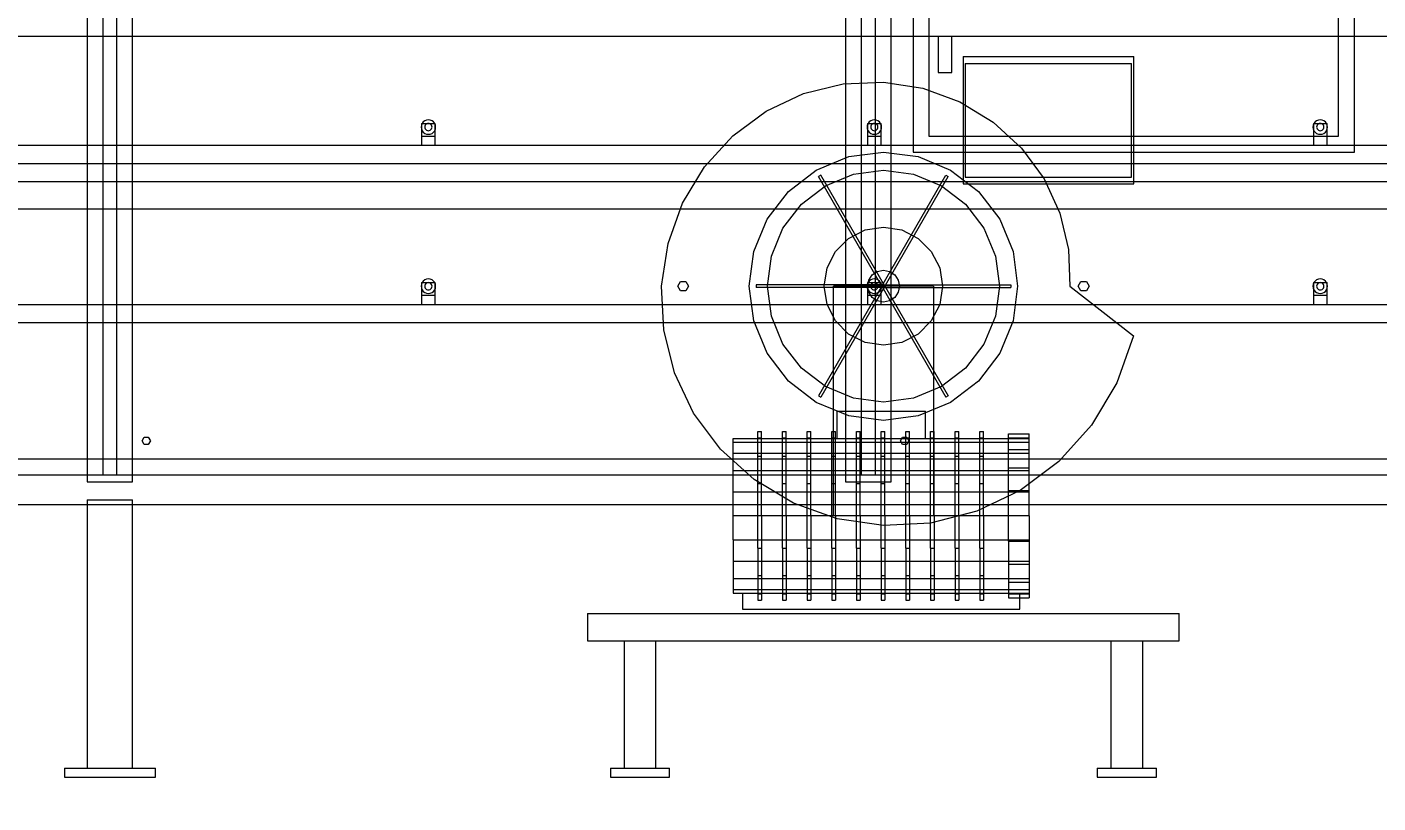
# Model space of a CAD drawing. Header units: millimetres. Extents: x -2500 to 58855, y -53268 to 6837.
# Drawn here: x 47535 to 50504, y -56 to 1650 of the extents above; entities that cross this region are included whole.
import ezdxf

# ---------------------------------------------------------------- set-up
doc = ezdxf.new("R2010")
doc.units = ezdxf.units.MM
doc.layers.add('COTAS_P', color=1, linetype='Continuous', lineweight=0)
doc.layers.add('lateral_secador', color=7, linetype='Continuous', lineweight=0)
doc.dimstyles.new('R19_100', dxfattribs={"dimtxt": 250, "dimasz": 150, "dimexe": 150, "dimexo": 80, "dimgap": 100, "dimtad": 1, "dimtih": 1, "dimtoh": 1, "dimdsep": 46, "dimcen": 0.09, "dimadec": 0, "dimazin": 0, "dimtfac": 1, "dimtdec": 4, "dimtofl": 0, "dimtmove": 0, "dimatfit": 3, "dimfxl": 1, "dimtolj": 1, "dimtzin": 0, "dimarcsym": 0})

# ---------------------------------------------------------------- blocks, each defined once
blk = doc.blocks.new('*D22')
at = {"layer": 'COTAS_P', "color": 0, "lineweight": -2, "transparency": 16777216}
for p, q in [((37717.1, -80), (37717.1, -1050)), ((57717.1, -80), (57717.1, -1050)), ((37867.1, -900), (57567.1, -900))]:
    blk.add_line(p, q, dxfattribs=at)
at = {"layer": 'COTAS_P', "color": 0, "transparency": 16777216}
for points in [[(37867.1, -875), (37867.1, -925), (37717.1, -900)], [(57567.1, -875), (57567.1, -925), (57717.1, -900)]]:
    blk.add_solid(points, dxfattribs=at)
at = {"layer": 'Defpoints', "color": 0, "transparency": 16777216}
for p in [(37717.1, 0), (57717.1, 0), (57717.1, -900)]:
    blk.add_point(p, dxfattribs=at)
blk = doc.blocks.new('*D24')
at = {"layer": 'COTAS_P', "color": 0, "lineweight": -2, "transparency": 16777216}
for p, q in [((112.7, -80), (112.7, -2650)), ((58855.1, -80), (58855.1, -2650)), ((262.7, -2500), (58705.1, -2500))]:
    blk.add_line(p, q, dxfattribs=at)
at = {"layer": 'COTAS_P', "color": 0, "transparency": 16777216}
for points in [[(262.7, -2475), (262.7, -2525), (112.7, -2500)], [(58705.1, -2475), (58705.1, -2525), (58855.1, -2500)]]:
    blk.add_solid(points, dxfattribs=at)
at = {"layer": 'Defpoints', "color": 0, "transparency": 16777216}
for p in [(112.7, 0), (58855.1, 0), (58855.1, -2500)]:
    blk.add_point(p, dxfattribs=at)

msp = doc.modelspace()

# ---------------------------------------------------------------- linework, layer by layer
at = {"layer": 'lateral_secador'}
for p, q in [((47702.116, 665), (47702.116, 2935)), ((47732.116, 2935), (47732.116, 665)), ((49368.783, 665), (49368.783, 2935)), ((49398.783, 2935), (49398.783, 665)), ((47667.116, 2900), (47667.116, 650)), ((47767.116, 650), (47767.116, 2900)), ((49333.783, 2900), (49333.783, 650)), ((49433.783, 650), (49433.783, 2900)), ((49482.116, 2395), (49482.116, 1375)), ((50452.116, 1375), (50452.116, 2395)), ((49517.116, 2360), (49517.116, 1410)), ((50417.116, 1410), (50417.116, 2360)), ((38067.116, 1630), (57367.116, 1630)), ((49537.116, 1630), (49567.116, 1630)), ((49537.116, 1630), (49537.116, 1550)), ((49567.116, 1550), (49567.116, 1630)), ((49592.116, 1585), (49967.116, 1585)), ((49592.116, 1585), (49592.116, 1305)), ((49967.116, 1305), (49967.116, 1585)), ((49537.116, 1550), (49567.116, 1550)), ((49597.116, 1570), (49962.116, 1570)), ((49597.116, 1570), (49597.116, 1320)), ((49962.116, 1320), (49962.116, 1570)), ((49241.699, 1503.494), (49328.633, 1524.834)), ((49328.633, 1524.834), (49417.116, 1528.71)), ((49417.116, 1528.71), (49503.711, 1515.342)), ((49503.711, 1515.342), (49585.126, 1485.613)), ((49159.761, 1465.158), (49241.699, 1503.494)), ((49585.126, 1485.613), (49658.341, 1441.019)), ((49086.144, 1410.972), (49159.761, 1465.158)), ((48401.661, 1434.141), (48401.116, 1430)), ((48401.116, 1430), (48401.661, 1425.859)), ((48403.259, 1438), (48401.661, 1434.141)), ((48401.661, 1425.859), (48403.259, 1422)), ((48402.116, 1438), (48432.116, 1438)), ((48402.116, 1438), (48402.116, 1410)), ((48405.802, 1441.314), (48403.259, 1438)), ((48409.116, 1443.856), (48405.802, 1441.314)), ((48412.975, 1445.455), (48409.116, 1443.856)), ((48409.388, 1432.071), (48409.116, 1430)), ((48409.116, 1430), (48409.388, 1427.929)), ((48410.188, 1434), (48409.388, 1432.071)), ((48409.388, 1427.929), (48410.188, 1426)), ((48411.459, 1435.657), (48410.188, 1434)), ((48410.188, 1426), (48411.459, 1424.343)), ((48413.116, 1436.928), (48411.459, 1435.657)), ((48417.116, 1446), (48412.975, 1445.455)), ((48415.045, 1437.727), (48413.116, 1436.928)), ((48417.116, 1438), (48415.045, 1437.727)), ((48421.257, 1445.455), (48417.116, 1446)), ((48419.186, 1437.727), (48417.116, 1438)), ((48421.116, 1436.928), (48419.186, 1437.727)), ((48422.773, 1435.657), (48421.116, 1436.928)), ((48425.116, 1443.856), (48421.257, 1445.455)), ((48424.044, 1434), (48422.773, 1435.657)), ((48422.773, 1424.343), (48424.044, 1426)), ((48424.843, 1432.071), (48424.044, 1434)), ((48424.044, 1426), (48424.843, 1427.929)), ((48425.116, 1430), (48424.843, 1432.071)), ((48424.843, 1427.929), (48425.116, 1430)), ((48428.43, 1441.314), (48425.116, 1443.856)), ((48430.972, 1438), (48428.43, 1441.314)), ((48432.571, 1434.141), (48430.972, 1438)), ((48430.972, 1422), (48432.571, 1425.859)), ((48432.116, 1410), (48432.116, 1438)), ((48433.116, 1430), (48432.571, 1434.141)), ((48432.571, 1425.859), (48433.116, 1430)), ((49381.661, 1434.141), (49381.116, 1430)), ((49381.116, 1430), (49381.661, 1425.859)), ((49383.259, 1438), (49381.661, 1434.141)), ((49381.661, 1425.859), (49383.259, 1422)), ((49382.116, 1438), (49412.116, 1438)), ((49382.116, 1438), (49382.116, 1410)), ((49385.802, 1441.314), (49383.259, 1438)), ((49389.116, 1443.856), (49385.802, 1441.314)), ((49392.975, 1445.455), (49389.116, 1443.856)), ((49389.388, 1432.071), (49389.116, 1430)), ((49389.116, 1430), (49389.388, 1427.929)), ((49390.188, 1434), (49389.388, 1432.071)), ((49389.388, 1427.929), (49390.188, 1426)), ((49391.459, 1435.657), (49390.188, 1434)), ((49390.188, 1426), (49391.459, 1424.343)), ((49393.116, 1436.928), (49391.459, 1435.657)), ((49397.116, 1446), (49392.975, 1445.455)), ((49395.045, 1437.727), (49393.116, 1436.928)), ((49397.116, 1438), (49395.045, 1437.727)), ((49401.257, 1445.455), (49397.116, 1446)), ((49399.186, 1437.727), (49397.116, 1438)), ((49401.116, 1436.928), (49399.186, 1437.727)), ((49402.773, 1435.657), (49401.116, 1436.928)), ((49405.116, 1443.856), (49401.257, 1445.455)), ((49404.044, 1434), (49402.773, 1435.657)), ((49402.773, 1424.343), (49404.044, 1426)), ((49404.843, 1432.071), (49404.044, 1434)), ((49404.044, 1426), (49404.843, 1427.929)), ((49405.116, 1430), (49404.843, 1432.071)), ((49404.843, 1427.929), (49405.116, 1430)), ((49408.43, 1441.314), (49405.116, 1443.856)), ((49410.972, 1438), (49408.43, 1441.314)), ((49412.571, 1434.141), (49410.972, 1438)), ((49410.972, 1422), (49412.571, 1425.859)), ((49412.116, 1410), (49412.116, 1438)), ((49413.116, 1430), (49412.571, 1434.141)), ((49412.571, 1425.859), (49413.116, 1430)), ((49658.341, 1441.019), (49720.716, 1383.6)), ((50361.661, 1434.141), (50361.116, 1430)), ((50361.116, 1430), (50361.661, 1425.859)), ((50363.259, 1438), (50361.661, 1434.141)), ((50361.661, 1425.859), (50363.259, 1422)), ((50362.116, 1438), (50392.116, 1438)), ((50362.116, 1438), (50362.116, 1410)), ((50365.802, 1441.314), (50363.259, 1438)), ((50369.116, 1443.856), (50365.802, 1441.314)), ((50372.975, 1445.455), (50369.116, 1443.856)), ((50369.388, 1432.071), (50369.116, 1430)), ((50369.116, 1430), (50369.388, 1427.929)), ((50370.188, 1434), (50369.388, 1432.071)), ((50369.388, 1427.929), (50370.188, 1426)), ((50371.459, 1435.657), (50370.188, 1434)), ((50370.188, 1426), (50371.459, 1424.343)), ((50373.116, 1436.928), (50371.459, 1435.657)), ((50377.116, 1446), (50372.975, 1445.455)), ((50375.045, 1437.727), (50373.116, 1436.928)), ((50377.116, 1438), (50375.045, 1437.727)), ((50381.257, 1445.455), (50377.116, 1446)), ((50379.186, 1437.727), (50377.116, 1438)), ((50381.116, 1436.928), (50379.186, 1437.727)), ((50382.773, 1435.657), (50381.116, 1436.928)), ((50385.116, 1443.856), (50381.257, 1445.455)), ((50384.044, 1434), (50382.773, 1435.657)), ((50382.773, 1424.343), (50384.044, 1426)), ((50384.843, 1432.071), (50384.044, 1434)), ((50384.044, 1426), (50384.843, 1427.929)), ((50385.116, 1430), (50384.843, 1432.071)), ((50384.843, 1427.929), (50385.116, 1430)), ((50388.43, 1441.314), (50385.116, 1443.856)), ((50390.972, 1438), (50388.43, 1441.314)), ((50392.571, 1434.141), (50390.972, 1438)), ((50390.972, 1422), (50392.571, 1425.859)), ((50392.116, 1410), (50392.116, 1438)), ((50393.116, 1430), (50392.571, 1434.141)), ((50392.571, 1425.859), (50393.116, 1430)), ((48402.116, 1410), (48432.116, 1410)), ((48402.116, 1410), (48402.116, 1390)), ((48403.259, 1422), (48405.802, 1418.686)), ((48405.802, 1418.686), (48409.116, 1416.144)), ((48409.116, 1416.144), (48412.975, 1414.545)), ((48411.459, 1424.343), (48413.116, 1423.072)), ((48412.975, 1414.545), (48417.116, 1414)), ((48413.116, 1423.072), (48415.045, 1422.273)), ((48415.045, 1422.273), (48417.116, 1422)), ((48417.116, 1422), (48419.186, 1422.273)), ((48417.116, 1414), (48421.257, 1414.545)), ((48419.186, 1422.273), (48421.116, 1423.072)), ((48421.116, 1423.072), (48422.773, 1424.343)), ((48421.257, 1414.545), (48425.116, 1416.144)), ((48425.116, 1416.144), (48428.43, 1418.686)), ((48428.43, 1418.686), (48430.972, 1422)), ((48432.116, 1390), (48432.116, 1410)), ((49023.911, 1342.731), (49086.144, 1410.972)), ((49382.116, 1410), (49412.116, 1410)), ((49382.116, 1410), (49382.116, 1390)), ((49383.259, 1422), (49385.802, 1418.686)), ((49385.802, 1418.686), (49389.116, 1416.144)), ((49389.116, 1416.144), (49392.975, 1414.545)), ((49391.459, 1424.343), (49393.116, 1423.072)), ((49392.975, 1414.545), (49397.116, 1414)), ((49393.116, 1423.072), (49395.045, 1422.273)), ((49395.045, 1422.273), (49397.116, 1422)), ((49397.116, 1422), (49399.186, 1422.273)), ((49397.116, 1414), (49401.257, 1414.545)), ((49399.186, 1422.273), (49401.116, 1423.072)), ((49401.116, 1423.072), (49402.773, 1424.343)), ((49401.257, 1414.545), (49405.116, 1416.144)), ((49405.116, 1416.144), (49408.43, 1418.686)), ((49408.43, 1418.686), (49410.972, 1422)), ((49412.116, 1390), (49412.116, 1410)), ((49517.116, 1410), (50417.116, 1410)), ((50362.116, 1410), (50392.116, 1410)), ((50362.116, 1410), (50362.116, 1390)), ((50363.259, 1422), (50365.802, 1418.686)), ((50365.802, 1418.686), (50369.116, 1416.144)), ((50369.116, 1416.144), (50372.975, 1414.545)), ((50371.459, 1424.343), (50373.116, 1423.072)), ((50372.975, 1414.545), (50377.116, 1414)), ((50373.116, 1423.072), (50375.045, 1422.273)), ((50375.045, 1422.273), (50377.116, 1422)), ((50377.116, 1422), (50379.186, 1422.273)), ((50377.116, 1414), (50381.257, 1414.545)), ((50379.186, 1422.273), (50381.116, 1423.072)), ((50381.116, 1423.072), (50382.773, 1424.343)), ((50381.257, 1414.545), (50385.116, 1416.144)), ((50385.116, 1416.144), (50388.43, 1418.686)), ((50388.43, 1418.686), (50390.972, 1422)), ((50392.116, 1390), (50392.116, 1410)), ((38067.116, 1390), (57367.116, 1390)), ((48402.116, 1390), (48432.116, 1390)), ((49340.764, 1364.948), (49417.116, 1375)), ((49382.116, 1390), (49412.116, 1390)), ((49417.116, 1375), (49493.467, 1364.948)), ((49482.116, 1375), (50452.116, 1375)), ((49720.716, 1383.6), (49770.088, 1315.849)), ((50362.116, 1390), (50392.116, 1390)), ((38067.116, 1350), (57367.116, 1350)), ((48975.74, 1262.824), (49023.911, 1342.731)), ((49269.616, 1335.477), (49340.764, 1364.948)), ((49493.467, 1364.948), (49564.616, 1335.477)), ((37717.116, 1310), (57717.116, 1310)), ((49208.519, 1288.597), (49269.616, 1335.477)), ((49279.714, 1323.987), (49274.518, 1320.987)), ((49414.518, 1078.5), (49274.518, 1320.987)), ((49419.714, 1081.5), (49279.714, 1323.987)), ((49289.616, 1300.836), (49351.117, 1326.311)), ((49351.117, 1326.311), (49417.116, 1335)), ((49414.518, 1081.5), (49554.518, 1323.987)), ((49417.116, 1335), (49483.115, 1326.311)), ((49419.714, 1078.5), (49559.714, 1320.987)), ((49483.115, 1326.311), (49544.616, 1300.836)), ((49554.518, 1323.987), (49559.714, 1320.987)), ((49564.616, 1335.477), (49625.712, 1288.597)), ((49597.116, 1320), (49962.116, 1320)), ((49770.088, 1315.849), (49804.847, 1240.604)), ((49161.638, 1227.5), (49208.519, 1288.597)), ((49236.804, 1260.312), (49289.616, 1300.836)), ((49544.616, 1300.836), (49597.428, 1260.312)), ((49592.116, 1305), (49967.116, 1305)), ((49625.712, 1288.597), (49672.593, 1227.5)), ((37717.116, 1250), (57717.116, 1250)), ((48943.808, 1174.147), (48975.74, 1262.824)), ((49196.279, 1207.5), (49236.804, 1260.312)), ((49597.428, 1260.312), (49637.952, 1207.5)), ((49132.168, 1156.352), (49161.638, 1227.5)), ((49672.593, 1227.5), (49702.064, 1156.352)), ((49804.847, 1240.604), (49823.984, 1160.931)), ((49170.805, 1145.999), (49196.279, 1207.5)), ((49340.704, 1185.172), (49376.944, 1203.637)), ((49376.944, 1203.637), (49417.116, 1210)), ((49417.116, 1210), (49457.288, 1203.637)), ((49457.288, 1203.637), (49493.528, 1185.172)), ((49637.952, 1207.5), (49663.427, 1145.999)), ((48929.696, 1080), (48943.808, 1174.147)), ((49311.944, 1156.412), (49340.704, 1185.172)), ((49493.528, 1185.172), (49522.288, 1156.412)), ((49823.984, 1160.931), (49827.116, 1080)), ((49122.116, 1080), (49132.168, 1156.352)), ((49162.116, 1080), (49170.805, 1145.999)), ((49293.479, 1120.172), (49311.944, 1156.412)), ((49522.288, 1156.412), (49540.753, 1120.172)), ((49663.427, 1145.999), (49672.116, 1080)), ((49702.064, 1156.352), (49712.116, 1080)), ((49287.116, 1080), (49293.479, 1120.172)), ((49384.78, 1093.394), (49392.367, 1104.749)), ((49392.367, 1104.749), (49403.722, 1112.336)), ((49403.722, 1112.336), (49417.116, 1115)), ((49417.116, 1115), (49430.51, 1112.336)), ((49430.51, 1112.336), (49441.865, 1104.749)), ((49441.865, 1104.749), (49449.452, 1093.394)), ((49540.753, 1120.172), (49547.116, 1080)), ((48401.661, 1084.141), (48401.116, 1080)), ((48401.116, 1080), (48401.661, 1075.859)), ((48403.259, 1088), (48401.661, 1084.141)), ((48401.661, 1075.859), (48403.259, 1072)), ((48402.116, 1088), (48432.116, 1088)), ((48402.116, 1088), (48402.116, 1060)), ((48405.802, 1091.314), (48403.259, 1088)), ((48403.259, 1072), (48405.802, 1068.686)), ((48409.116, 1093.856), (48405.802, 1091.314)), ((48412.975, 1095.455), (48409.116, 1093.856)), ((48409.388, 1082.071), (48409.116, 1080)), ((48409.116, 1080), (48409.388, 1077.929)), ((48410.188, 1084), (48409.388, 1082.071)), ((48409.388, 1077.929), (48410.188, 1076)), ((48411.459, 1085.657), (48410.188, 1084)), ((48410.188, 1076), (48411.459, 1074.343)), ((48413.116, 1086.928), (48411.459, 1085.657)), ((48411.459, 1074.343), (48413.116, 1073.072)), ((48417.116, 1096), (48412.975, 1095.455)), ((48415.045, 1087.727), (48413.116, 1086.928)), ((48413.116, 1073.072), (48415.045, 1072.273)), ((48417.116, 1088), (48415.045, 1087.727)), ((48415.045, 1072.273), (48417.116, 1072)), ((48421.257, 1095.455), (48417.116, 1096)), ((48419.186, 1087.727), (48417.116, 1088)), ((48417.116, 1072), (48419.186, 1072.273)), ((48421.116, 1086.928), (48419.186, 1087.727)), ((48419.186, 1072.273), (48421.116, 1073.072)), ((48422.773, 1085.657), (48421.116, 1086.928)), ((48421.116, 1073.072), (48422.773, 1074.343)), ((48425.116, 1093.856), (48421.257, 1095.455)), ((48424.044, 1084), (48422.773, 1085.657)), ((48422.773, 1074.343), (48424.044, 1076)), ((48424.843, 1082.071), (48424.044, 1084)), ((48424.044, 1076), (48424.843, 1077.929)), ((48425.116, 1080), (48424.843, 1082.071)), ((48424.843, 1077.929), (48425.116, 1080)), ((48428.43, 1091.314), (48425.116, 1093.856)), ((48430.972, 1088), (48428.43, 1091.314)), ((48428.43, 1068.686), (48430.972, 1072)), ((48432.571, 1084.141), (48430.972, 1088)), ((48430.972, 1072), (48432.571, 1075.859)), ((48432.116, 1060), (48432.116, 1088)), ((48433.116, 1080), (48432.571, 1084.141)), ((48432.571, 1075.859), (48433.116, 1080)), ((48934.316, 983.965), (48929.696, 1080)), ((48965.116, 1080), (48971.116, 1090.392)), ((48971.116, 1069.608), (48965.116, 1080)), ((48971.116, 1090.392), (48983.116, 1090.392)), ((48983.116, 1069.608), (48971.116, 1069.608)), ((48983.116, 1090.392), (48989.116, 1080)), ((48989.116, 1080), (48983.116, 1069.608)), ((49132.168, 1003.648), (49122.116, 1080)), ((49137.116, 1083), (49137.116, 1077)), ((49417.116, 1083), (49137.116, 1083)), ((49417.116, 1077), (49137.116, 1077)), ((49170.805, 1014.001), (49162.116, 1080)), ((49414.518, 1081.5), (49274.518, 839.013)), ((49419.714, 1078.5), (49279.714, 836.013)), ((49293.479, 1039.828), (49287.116, 1080)), ((49527.116, 1080), (49307.116, 1080)), ((49307.116, 575), (49307.116, 1080)), ((49381.661, 1084.141), (49381.116, 1080)), ((49381.116, 1080), (49381.661, 1075.859)), ((49383.259, 1088), (49381.661, 1084.141)), ((49381.661, 1075.859), (49383.259, 1072)), ((49382.116, 1080), (49384.78, 1093.394)), ((49382.116, 1088), (49412.116, 1088)), ((49382.116, 1088), (49382.116, 1060)), ((49384.78, 1066.606), (49382.116, 1080)), ((49385.802, 1091.314), (49383.259, 1088)), ((49383.259, 1072), (49385.802, 1068.686)), ((49389.116, 1093.856), (49385.802, 1091.314)), ((49392.975, 1095.455), (49389.116, 1093.856)), ((49389.388, 1082.071), (49389.116, 1080)), ((49389.116, 1080), (49389.388, 1077.929)), ((49390.188, 1084), (49389.388, 1082.071)), ((49389.388, 1077.929), (49390.188, 1076)), ((49391.459, 1085.657), (49390.188, 1084)), ((49390.188, 1076), (49391.459, 1074.343)), ((49393.116, 1086.928), (49391.459, 1085.657)), ((49391.459, 1074.343), (49393.116, 1073.072)), ((49397.116, 1096), (49392.975, 1095.455)), ((49395.045, 1087.727), (49393.116, 1086.928)), ((49393.116, 1073.072), (49395.045, 1072.273)), ((49397.116, 1088), (49395.045, 1087.727)), ((49395.045, 1072.273), (49397.116, 1072)), ((49401.257, 1095.455), (49397.116, 1096)), ((49399.186, 1087.727), (49397.116, 1088)), ((49397.116, 1072), (49399.186, 1072.273)), ((49401.116, 1086.928), (49399.186, 1087.727)), ((49399.186, 1072.273), (49401.116, 1073.072)), ((49402.773, 1085.657), (49401.116, 1086.928)), ((49401.116, 1073.072), (49402.773, 1074.343)), ((49405.116, 1093.856), (49401.257, 1095.455)), ((49404.044, 1084), (49402.773, 1085.657)), ((49402.773, 1074.343), (49404.044, 1076)), ((49404.843, 1082.071), (49404.044, 1084)), ((49404.044, 1076), (49404.843, 1077.929)), ((49405.116, 1080), (49404.843, 1082.071)), ((49404.843, 1077.929), (49405.116, 1080)), ((49408.43, 1091.314), (49405.116, 1093.856)), ((49410.972, 1088), (49408.43, 1091.314)), ((49408.43, 1068.686), (49410.972, 1072)), ((49412.571, 1084.141), (49410.972, 1088)), ((49410.972, 1072), (49412.571, 1075.859)), ((49412.116, 1060), (49412.116, 1088)), ((49413.116, 1080), (49412.571, 1084.141)), ((49412.571, 1075.859), (49413.116, 1080)), ((49414.518, 1081.5), (49419.714, 1078.5)), ((49419.714, 1081.5), (49414.518, 1078.5)), ((49414.518, 1078.5), (49554.518, 836.013)), ((49417.116, 1083), (49417.116, 1077)), ((49417.116, 1083), (49697.116, 1083)), ((49417.116, 1077), (49697.116, 1077)), ((49419.714, 1081.5), (49559.714, 839.013)), ((49449.452, 1093.394), (49452.116, 1080)), ((49452.116, 1080), (49449.452, 1066.606)), ((49527.116, 1080), (49527.116, 575)), ((49547.116, 1080), (49540.753, 1039.828)), ((49672.116, 1080), (49663.427, 1014.001)), ((49697.116, 1083), (49697.116, 1077)), ((49712.116, 1080), (49702.064, 1003.648)), ((49827.116, 1080), (49966.356, 970.749)), ((49845.116, 1080), (49851.116, 1090.392)), ((49851.116, 1069.608), (49845.116, 1080)), ((49851.116, 1090.392), (49863.116, 1090.392)), ((49863.116, 1069.608), (49851.116, 1069.608)), ((49863.116, 1090.392), (49869.116, 1080)), ((49869.116, 1080), (49863.116, 1069.608)), ((50361.661, 1084.141), (50361.116, 1080)), ((50361.116, 1080), (50361.661, 1075.859)), ((50363.259, 1088), (50361.661, 1084.141)), ((50361.661, 1075.859), (50363.259, 1072)), ((50362.116, 1088), (50392.116, 1088)), ((50362.116, 1088), (50362.116, 1060)), ((50365.802, 1091.314), (50363.259, 1088)), ((50363.259, 1072), (50365.802, 1068.686)), ((50369.116, 1093.856), (50365.802, 1091.314)), ((50372.975, 1095.455), (50369.116, 1093.856)), ((50369.388, 1082.071), (50369.116, 1080)), ((50369.116, 1080), (50369.388, 1077.929)), ((50370.188, 1084), (50369.388, 1082.071)), ((50369.388, 1077.929), (50370.188, 1076)), ((50371.459, 1085.657), (50370.188, 1084)), ((50370.188, 1076), (50371.459, 1074.343)), ((50373.116, 1086.928), (50371.459, 1085.657)), ((50371.459, 1074.343), (50373.116, 1073.072)), ((50377.116, 1096), (50372.975, 1095.455)), ((50375.045, 1087.727), (50373.116, 1086.928)), ((50373.116, 1073.072), (50375.045, 1072.273)), ((50377.116, 1088), (50375.045, 1087.727)), ((50375.045, 1072.273), (50377.116, 1072)), ((50381.257, 1095.455), (50377.116, 1096)), ((50379.186, 1087.727), (50377.116, 1088)), ((50377.116, 1072), (50379.186, 1072.273)), ((50381.116, 1086.928), (50379.186, 1087.727)), ((50379.186, 1072.273), (50381.116, 1073.072)), ((50382.773, 1085.657), (50381.116, 1086.928)), ((50381.116, 1073.072), (50382.773, 1074.343)), ((50385.116, 1093.856), (50381.257, 1095.455)), ((50384.044, 1084), (50382.773, 1085.657)), ((50382.773, 1074.343), (50384.044, 1076)), ((50384.843, 1082.071), (50384.044, 1084)), ((50384.044, 1076), (50384.843, 1077.929)), ((50385.116, 1080), (50384.843, 1082.071)), ((50384.843, 1077.929), (50385.116, 1080)), ((50388.43, 1091.314), (50385.116, 1093.856)), ((50390.972, 1088), (50388.43, 1091.314)), ((50388.43, 1068.686), (50390.972, 1072)), ((50392.571, 1084.141), (50390.972, 1088)), ((50390.972, 1072), (50392.571, 1075.859)), ((50392.116, 1060), (50392.116, 1088)), ((50393.116, 1080), (50392.571, 1084.141)), ((50392.571, 1075.859), (50393.116, 1080)), ((38067.116, 1040), (57367.116, 1040)), ((48402.116, 1060), (48432.116, 1060)), ((48402.116, 1060), (48402.116, 1040)), ((48402.116, 1040), (48432.116, 1040)), ((48405.802, 1068.686), (48409.116, 1066.144)), ((48409.116, 1066.144), (48412.975, 1064.545)), ((48412.975, 1064.545), (48417.116, 1064)), ((48417.116, 1064), (48421.257, 1064.545)), ((48421.257, 1064.545), (48425.116, 1066.144)), ((48425.116, 1066.144), (48428.43, 1068.686)), ((48432.116, 1040), (48432.116, 1060)), ((49311.944, 1003.588), (49293.479, 1039.828)), ((49382.116, 1060), (49412.116, 1060)), ((49382.116, 1060), (49382.116, 1040)), ((49382.116, 1040), (49412.116, 1040)), ((49392.367, 1055.251), (49384.78, 1066.606)), ((49385.802, 1068.686), (49389.116, 1066.144)), ((49389.116, 1066.144), (49392.975, 1064.545)), ((49403.722, 1047.664), (49392.367, 1055.251)), ((49392.975, 1064.545), (49397.116, 1064)), ((49397.116, 1064), (49401.257, 1064.545)), ((49401.257, 1064.545), (49405.116, 1066.144)), ((49417.116, 1045), (49403.722, 1047.664)), ((49405.116, 1066.144), (49408.43, 1068.686)), ((49412.116, 1040), (49412.116, 1060)), ((49430.51, 1047.664), (49417.116, 1045)), ((49441.865, 1055.251), (49430.51, 1047.664)), ((49449.452, 1066.606), (49441.865, 1055.251)), ((49540.753, 1039.828), (49522.288, 1003.588)), ((50362.116, 1060), (50392.116, 1060)), ((50362.116, 1060), (50362.116, 1040)), ((50362.116, 1040), (50392.116, 1040)), ((50365.802, 1068.686), (50369.116, 1066.144)), ((50369.116, 1066.144), (50372.975, 1064.545)), ((50372.975, 1064.545), (50377.116, 1064)), ((50377.116, 1064), (50381.257, 1064.545)), ((50381.257, 1064.545), (50385.116, 1066.144)), ((50385.116, 1066.144), (50388.43, 1068.686)), ((50392.116, 1040), (50392.116, 1060)), ((49196.279, 952.5), (49170.805, 1014.001)), ((49663.427, 1014.001), (49637.952, 952.5)), ((38067.116, 1000), (57367.116, 1000)), ((48957.858, 889.769), (48934.316, 983.965)), ((49161.638, 932.5), (49132.168, 1003.648)), ((49340.704, 974.828), (49311.944, 1003.588)), ((49522.288, 1003.588), (49493.528, 974.828)), ((49702.064, 1003.648), (49672.593, 932.5)), ((49236.804, 899.688), (49196.279, 952.5)), ((49376.944, 956.363), (49340.704, 974.828)), ((49417.116, 950), (49376.944, 956.363)), ((49457.288, 956.363), (49417.116, 950)), ((49493.528, 974.828), (49457.288, 956.363)), ((49637.952, 952.5), (49597.428, 899.688)), ((49966.356, 970.749), (49930.018, 867.549)), ((49208.519, 871.403), (49161.638, 932.5)), ((49672.593, 932.5), (49625.712, 871.403)), ((49289.616, 859.164), (49236.804, 899.688)), ((49597.428, 899.688), (49544.616, 859.164)), ((48999.772, 801.14), (48957.858, 889.769)), ((49269.616, 824.523), (49208.519, 871.403)), ((49625.712, 871.403), (49564.616, 824.523)), ((49930.018, 867.549), (49874.692, 774.257)), ((49274.518, 839.013), (49279.714, 836.013)), ((49351.117, 833.689), (49289.616, 859.164)), ((49417.116, 825), (49351.117, 833.689)), ((49483.115, 833.689), (49417.116, 825)), ((49544.616, 859.164), (49483.115, 833.689)), ((49559.714, 839.013), (49554.518, 836.013)), ((49340.764, 795.052), (49269.616, 824.523)), ((49314.616, 805), (49509.616, 805)), ((49314.616, 805), (49314.616, 745)), ((49564.616, 824.523), (49493.467, 795.052)), ((49509.616, 745), (49509.616, 805)), ((49058.772, 721.657), (48999.772, 801.14)), ((49417.116, 785), (49340.764, 795.052)), ((49493.467, 795.052), (49417.116, 785)), ((49874.692, 774.257), (49802.831, 694.285)), ((47788.116, 740), (47792.616, 747.794)), ((47792.616, 747.794), (47801.616, 747.794)), ((47801.616, 747.794), (47806.116, 740)), ((49087.116, 736.68), (49087.116, 745)), ((49087.116, 745), (49737.116, 745)), ((49141.283, 746.195), (49141.283, 760.3)), ((49141.283, 760.3), (49149.283, 760.3)), ((49141.283, 706.027), (49141.283, 746.195)), ((49141.283, 746.195), (49149.283, 746.195)), ((49149.283, 746.195), (49149.283, 760.3)), ((49149.283, 706.027), (49149.283, 746.195)), ((49195.449, 746.195), (49195.449, 760.3)), ((49195.449, 760.3), (49203.449, 760.3)), ((49195.449, 706.027), (49195.449, 746.195)), ((49195.449, 746.195), (49203.449, 746.195)), ((49203.449, 746.195), (49203.449, 760.3)), ((49203.449, 706.027), (49203.449, 746.195)), ((49249.616, 746.195), (49249.616, 760.3)), ((49249.616, 760.3), (49257.616, 760.3)), ((49249.616, 706.027), (49249.616, 746.195)), ((49249.616, 746.195), (49257.616, 746.195)), ((49257.616, 746.195), (49257.616, 760.3)), ((49257.616, 706.027), (49257.616, 746.195)), ((49303.783, 746.195), (49303.783, 760.3)), ((49303.783, 760.3), (49311.783, 760.3)), ((49303.783, 706.027), (49303.783, 746.195)), ((49303.783, 746.195), (49311.783, 746.195)), ((49311.783, 746.195), (49311.783, 760.3)), ((49311.783, 706.027), (49311.783, 746.195)), ((49314.616, 745), (49509.616, 745)), ((49357.949, 746.195), (49357.949, 760.3)), ((49357.949, 760.3), (49365.949, 760.3)), ((49357.949, 706.027), (49357.949, 746.195)), ((49357.949, 746.195), (49365.949, 746.195)), ((49365.949, 746.195), (49365.949, 760.3)), ((49365.949, 706.027), (49365.949, 746.195)), ((49412.116, 746.195), (49412.116, 760.3)), ((49412.116, 760.3), (49420.116, 760.3)), ((49412.116, 706.027), (49412.116, 746.195)), ((49412.116, 746.195), (49420.116, 746.195)), ((49420.116, 746.195), (49420.116, 760.3)), ((49420.116, 706.027), (49420.116, 746.195)), ((49454.783, 740), (49459.283, 747.794)), ((49459.283, 747.794), (49468.283, 747.794)), ((49466.283, 746.195), (49466.283, 760.3)), ((49466.283, 760.3), (49474.283, 760.3)), ((49466.283, 706.027), (49466.283, 746.195)), ((49466.283, 746.195), (49474.283, 746.195)), ((49468.283, 747.794), (49472.783, 740)), ((49474.283, 746.195), (49474.283, 760.3)), ((49474.283, 706.027), (49474.283, 746.195)), ((49520.449, 746.195), (49520.449, 760.3)), ((49520.449, 760.3), (49528.449, 760.3)), ((49520.449, 706.027), (49520.449, 746.195)), ((49520.449, 746.195), (49528.449, 746.195)), ((49528.449, 746.195), (49528.449, 760.3)), ((49528.449, 706.027), (49528.449, 746.195)), ((49574.616, 746.195), (49574.616, 760.3)), ((49574.616, 760.3), (49582.616, 760.3)), ((49574.616, 706.027), (49574.616, 746.195)), ((49574.616, 746.195), (49582.616, 746.195)), ((49582.616, 746.195), (49582.616, 760.3)), ((49582.616, 706.027), (49582.616, 746.195)), ((49628.783, 746.195), (49628.783, 760.3)), ((49628.783, 760.3), (49636.783, 760.3)), ((49628.783, 706.027), (49628.783, 746.195)), ((49628.783, 746.195), (49636.783, 746.195)), ((49636.783, 746.195), (49636.783, 760.3)), ((49636.783, 706.027), (49636.783, 746.195)), ((49692.116, 746.38), (49692.116, 755.2)), ((49692.116, 755.2), (49737.116, 755.2)), ((49692.116, 720.785), (49692.116, 746.38)), ((49692.116, 746.38), (49737.116, 746.38)), ((49737.116, 746.38), (49737.116, 755.2)), ((49737.116, 720.785), (49737.116, 746.38)), ((49737.116, 736.68), (49737.116, 745)), ((47792.616, 732.206), (47788.116, 740)), ((47801.616, 732.206), (47792.616, 732.206)), ((47806.116, 740), (47801.616, 732.206)), ((49132.879, 654.609), (49058.772, 721.657)), ((49087.116, 712.533), (49087.116, 736.68)), ((49087.116, 736.68), (49737.116, 736.68)), ((49087.116, 674.923), (49087.116, 712.533)), ((49087.116, 712.533), (49737.116, 712.533)), ((49459.283, 732.206), (49454.783, 740)), ((49468.283, 732.206), (49459.283, 732.206)), ((49472.783, 740), (49468.283, 732.206)), ((49692.116, 680.919), (49692.116, 720.785)), ((49692.116, 720.785), (49737.116, 720.785)), ((49737.116, 712.533), (49737.116, 736.68)), ((49737.116, 680.919), (49737.116, 720.785)), ((49737.116, 674.923), (49737.116, 712.533)), ((37717.116, 700), (57717.116, 700)), ((49141.283, 645.911), (49141.283, 706.027)), ((49141.283, 706.027), (49149.283, 706.027)), ((49149.283, 645.911), (49149.283, 706.027)), ((49195.449, 645.911), (49195.449, 706.027)), ((49195.449, 706.027), (49203.449, 706.027)), ((49203.449, 645.911), (49203.449, 706.027)), ((49249.616, 645.911), (49249.616, 706.027)), ((49249.616, 706.027), (49257.616, 706.027)), ((49257.616, 645.911), (49257.616, 706.027)), ((49303.783, 645.911), (49303.783, 706.027)), ((49303.783, 706.027), (49311.783, 706.027)), ((49311.783, 645.911), (49311.783, 706.027)), ((49357.949, 645.911), (49357.949, 706.027)), ((49357.949, 706.027), (49365.949, 706.027)), ((49365.949, 645.911), (49365.949, 706.027)), ((49412.116, 645.911), (49412.116, 706.027)), ((49412.116, 706.027), (49420.116, 706.027)), ((49420.116, 645.911), (49420.116, 706.027)), ((49466.283, 645.911), (49466.283, 706.027)), ((49466.283, 706.027), (49474.283, 706.027)), ((49474.283, 645.911), (49474.283, 706.027)), ((49520.449, 645.911), (49520.449, 706.027)), ((49520.449, 706.027), (49528.449, 706.027)), ((49528.449, 645.911), (49528.449, 706.027)), ((49574.616, 645.911), (49574.616, 706.027)), ((49574.616, 706.027), (49582.616, 706.027)), ((49582.616, 645.911), (49582.616, 706.027)), ((49628.783, 645.911), (49628.783, 706.027)), ((49628.783, 706.027), (49636.783, 706.027)), ((49636.783, 645.911), (49636.783, 706.027)), ((49802.831, 694.285), (49717.482, 630.47)), ((37717.116, 665), (57467.116, 665)), ((46065.449, 665), (47702.116, 665)), ((47732.116, 665), (49368.783, 665)), ((49087.116, 627.533), (49087.116, 674.923)), ((49087.116, 674.923), (49737.116, 674.923)), ((49219.478, 602.861), (49132.879, 654.609)), ((49398.783, 665), (51035.449, 665)), ((49692.116, 630.685), (49692.116, 680.919)), ((49692.116, 680.919), (49737.116, 680.919)), ((49737.116, 630.685), (49737.116, 680.919)), ((49737.116, 627.533), (49737.116, 674.923)), ((47667.116, 650), (47767.116, 650)), ((49087.116, 575), (49087.116, 627.533)), ((49087.116, 627.533), (49737.116, 627.533)), ((49141.283, 575), (49141.283, 645.911)), ((49141.283, 645.911), (49149.283, 645.911)), ((49149.283, 575), (49149.283, 645.911)), ((49195.449, 575), (49195.449, 645.911)), ((49195.449, 645.911), (49203.449, 645.911)), ((49203.449, 575), (49203.449, 645.911)), ((49249.616, 575), (49249.616, 645.911)), ((49249.616, 645.911), (49257.616, 645.911)), ((49257.616, 575), (49257.616, 645.911)), ((49303.783, 575), (49303.783, 645.911)), ((49303.783, 645.911), (49311.783, 645.911)), ((49311.783, 575), (49311.783, 645.911)), ((49333.783, 650), (49433.783, 650)), ((49357.949, 575), (49357.949, 645.911)), ((49357.949, 645.911), (49365.949, 645.911)), ((49365.949, 575), (49365.949, 645.911)), ((49412.116, 575), (49412.116, 645.911)), ((49412.116, 645.911), (49420.116, 645.911)), ((49420.116, 575), (49420.116, 645.911)), ((49466.283, 575), (49466.283, 645.911)), ((49466.283, 645.911), (49474.283, 645.911)), ((49474.283, 575), (49474.283, 645.911)), ((49520.449, 575), (49520.449, 645.911)), ((49520.449, 645.911), (49528.449, 645.911)), ((49528.449, 575), (49528.449, 645.911)), ((49574.616, 575), (49574.616, 645.911)), ((49574.616, 645.911), (49582.616, 645.911)), ((49582.616, 575), (49582.616, 645.911)), ((49717.482, 630.47), (49622.16, 584.979)), ((49628.783, 575), (49628.783, 645.911)), ((49628.783, 645.911), (49636.783, 645.911)), ((49636.783, 575), (49636.783, 645.911)), ((49692.116, 575), (49692.116, 630.685)), ((49692.116, 630.685), (49737.116, 630.685)), ((49737.116, 575), (49737.116, 630.685)), ((49737.116, 575), (49737.116, 627.533)), ((37717.116, 600), (57467.116, 600)), ((37717.116, 600), (57717.116, 600)), ((47667.116, 610), (47767.116, 610)), ((47667.116, 610), (47667.116, 20)), ((47767.116, 20), (47767.116, 610)), ((49315.417, 568.726), (49219.478, 602.861)), ((49087.116, 522.467), (49087.116, 575)), ((49737.116, 575), (49087.116, 575)), ((49141.283, 504.089), (49141.283, 575)), ((49149.283, 575), (49141.283, 575)), ((49149.283, 575), (49149.283, 504.089)), ((49195.449, 504.089), (49195.449, 575)), ((49203.449, 575), (49195.449, 575)), ((49203.449, 575), (49203.449, 504.089)), ((49249.616, 504.089), (49249.616, 575)), ((49257.616, 575), (49249.616, 575)), ((49257.616, 575), (49257.616, 504.089)), ((49303.783, 504.089), (49303.783, 575)), ((49311.783, 575), (49303.783, 575)), ((49527.116, 575), (49307.116, 575)), ((49311.783, 575), (49311.783, 504.089)), ((49417.116, 553.871), (49315.417, 568.726)), ((49357.949, 504.089), (49357.949, 575)), ((49365.949, 575), (49357.949, 575)), ((49365.949, 575), (49365.949, 504.089)), ((49412.116, 504.089), (49412.116, 575)), ((49420.116, 575), (49412.116, 575)), ((49420.116, 575), (49420.116, 504.089)), ((49466.283, 504.089), (49466.283, 575)), ((49474.283, 575), (49466.283, 575)), ((49474.283, 575), (49474.283, 504.089)), ((49520.449, 504.089), (49520.449, 575)), ((49528.449, 575), (49520.449, 575)), ((49622.16, 584.979), (49520.703, 559.235)), ((49528.449, 575), (49528.449, 504.089)), ((49574.616, 504.089), (49574.616, 575)), ((49582.616, 575), (49574.616, 575)), ((49582.616, 575), (49582.616, 504.089)), ((49628.783, 504.089), (49628.783, 575)), ((49636.783, 575), (49628.783, 575)), ((49636.783, 575), (49636.783, 504.089)), ((49692.116, 519.315), (49692.116, 575)), ((49737.116, 575), (49692.116, 575)), ((49737.116, 575), (49737.116, 522.467)), ((49737.116, 575), (49737.116, 519.315)), ((49520.703, 559.235), (49417.116, 553.871)), ((49087.116, 522.467), (49087.116, 475.077)), ((49087.116, 522.467), (49737.116, 522.467)), ((49692.116, 519.315), (49692.116, 469.081)), ((49692.116, 519.315), (49737.116, 519.315)), ((49737.116, 522.467), (49737.116, 475.077)), ((49737.116, 519.315), (49737.116, 469.081)), ((49087.116, 475.077), (49087.116, 437.467)), ((49087.116, 475.077), (49737.116, 475.077)), ((49141.283, 504.089), (49141.283, 443.973)), ((49141.283, 504.089), (49149.283, 504.089)), ((49149.283, 504.089), (49149.283, 443.973)), ((49195.449, 504.089), (49195.449, 443.973)), ((49195.449, 504.089), (49203.449, 504.089)), ((49203.449, 504.089), (49203.449, 443.973)), ((49249.616, 504.089), (49249.616, 443.973)), ((49249.616, 504.089), (49257.616, 504.089)), ((49257.616, 504.089), (49257.616, 443.973)), ((49303.783, 504.089), (49303.783, 443.973)), ((49303.783, 504.089), (49311.783, 504.089)), ((49311.783, 504.089), (49311.783, 443.973)), ((49357.949, 504.089), (49357.949, 443.973)), ((49357.949, 504.089), (49365.949, 504.089)), ((49365.949, 504.089), (49365.949, 443.973)), ((49412.116, 504.089), (49412.116, 443.973)), ((49412.116, 504.089), (49420.116, 504.089)), ((49420.116, 504.089), (49420.116, 443.973)), ((49466.283, 504.089), (49466.283, 443.973)), ((49466.283, 504.089), (49474.283, 504.089)), ((49474.283, 504.089), (49474.283, 443.973)), ((49520.449, 504.089), (49520.449, 443.973)), ((49520.449, 504.089), (49528.449, 504.089)), ((49528.449, 504.089), (49528.449, 443.973)), ((49574.616, 504.089), (49574.616, 443.973)), ((49574.616, 504.089), (49582.616, 504.089)), ((49582.616, 504.089), (49582.616, 443.973)), ((49628.783, 504.089), (49628.783, 443.973)), ((49628.783, 504.089), (49636.783, 504.089)), ((49636.783, 504.089), (49636.783, 443.973)), ((49737.116, 475.077), (49737.116, 437.467)), ((49692.116, 469.081), (49692.116, 429.215)), ((49692.116, 469.081), (49737.116, 469.081)), ((49737.116, 469.081), (49737.116, 429.215)), ((49087.116, 437.467), (49087.116, 413.32)), ((49087.116, 437.467), (49737.116, 437.467)), ((49141.283, 443.973), (49141.283, 403.805)), ((49141.283, 443.973), (49149.283, 443.973)), ((49149.283, 443.973), (49149.283, 403.805)), ((49195.449, 443.973), (49195.449, 403.805)), ((49195.449, 443.973), (49203.449, 443.973)), ((49203.449, 443.973), (49203.449, 403.805)), ((49249.616, 443.973), (49249.616, 403.805)), ((49249.616, 443.973), (49257.616, 443.973)), ((49257.616, 443.973), (49257.616, 403.805)), ((49303.783, 443.973), (49303.783, 403.805)), ((49303.783, 443.973), (49311.783, 443.973)), ((49311.783, 443.973), (49311.783, 403.805)), ((49357.949, 443.973), (49357.949, 403.805)), ((49357.949, 443.973), (49365.949, 443.973)), ((49365.949, 443.973), (49365.949, 403.805)), ((49412.116, 443.973), (49412.116, 403.805)), ((49412.116, 443.973), (49420.116, 443.973)), ((49420.116, 443.973), (49420.116, 403.805)), ((49466.283, 443.973), (49466.283, 403.805)), ((49466.283, 443.973), (49474.283, 443.973)), ((49474.283, 443.973), (49474.283, 403.805)), ((49520.449, 443.973), (49520.449, 403.805)), ((49520.449, 443.973), (49528.449, 443.973)), ((49528.449, 443.973), (49528.449, 403.805)), ((49574.616, 443.973), (49574.616, 403.805)), ((49574.616, 443.973), (49582.616, 443.973)), ((49582.616, 443.973), (49582.616, 403.805)), ((49628.783, 443.973), (49628.783, 403.805)), ((49628.783, 443.973), (49636.783, 443.973)), ((49636.783, 443.973), (49636.783, 403.805)), ((49692.116, 429.215), (49692.116, 403.62)), ((49692.116, 429.215), (49737.116, 429.215)), ((49737.116, 437.467), (49737.116, 413.32)), ((49737.116, 429.215), (49737.116, 403.62)), ((49087.116, 413.32), (49087.116, 405)), ((49087.116, 413.32), (49737.116, 413.32)), ((49087.116, 405), (49737.116, 405)), ((49107.116, 405), (49717.116, 405)), ((49107.116, 405), (49107.116, 370)), ((49141.283, 403.805), (49141.283, 389.7)), ((49141.283, 403.805), (49149.283, 403.805)), ((49141.283, 389.7), (49149.283, 389.7)), ((49149.283, 403.805), (49149.283, 389.7)), ((49195.449, 403.805), (49195.449, 389.7)), ((49195.449, 403.805), (49203.449, 403.805)), ((49195.449, 389.7), (49203.449, 389.7)), ((49203.449, 403.805), (49203.449, 389.7)), ((49249.616, 403.805), (49249.616, 389.7)), ((49249.616, 403.805), (49257.616, 403.805)), ((49249.616, 389.7), (49257.616, 389.7)), ((49257.616, 403.805), (49257.616, 389.7)), ((49303.783, 403.805), (49303.783, 389.7)), ((49303.783, 403.805), (49311.783, 403.805)), ((49303.783, 389.7), (49311.783, 389.7)), ((49311.783, 403.805), (49311.783, 389.7)), ((49357.949, 403.805), (49357.949, 389.7)), ((49357.949, 403.805), (49365.949, 403.805)), ((49357.949, 389.7), (49365.949, 389.7)), ((49365.949, 403.805), (49365.949, 389.7)), ((49412.116, 403.805), (49412.116, 389.7)), ((49412.116, 403.805), (49420.116, 403.805)), ((49412.116, 389.7), (49420.116, 389.7)), ((49420.116, 403.805), (49420.116, 389.7)), ((49466.283, 403.805), (49466.283, 389.7)), ((49466.283, 403.805), (49474.283, 403.805)), ((49466.283, 389.7), (49474.283, 389.7)), ((49474.283, 403.805), (49474.283, 389.7)), ((49520.449, 403.805), (49520.449, 389.7)), ((49520.449, 403.805), (49528.449, 403.805)), ((49520.449, 389.7), (49528.449, 389.7)), ((49528.449, 403.805), (49528.449, 389.7)), ((49574.616, 403.805), (49574.616, 389.7)), ((49574.616, 403.805), (49582.616, 403.805)), ((49574.616, 389.7), (49582.616, 389.7)), ((49582.616, 403.805), (49582.616, 389.7)), ((49628.783, 403.805), (49628.783, 389.7)), ((49628.783, 403.805), (49636.783, 403.805)), ((49628.783, 389.7), (49636.783, 389.7)), ((49636.783, 403.805), (49636.783, 389.7)), ((49692.116, 403.62), (49692.116, 394.8)), ((49692.116, 403.62), (49737.116, 403.62)), ((49692.116, 394.8), (49737.116, 394.8)), ((49717.116, 370), (49717.116, 405)), ((49737.116, 413.32), (49737.116, 405)), ((49737.116, 403.62), (49737.116, 394.8)), ((48767.116, 360), (50067.116, 360)), ((48767.116, 360), (48767.116, 300)), ((49107.116, 370), (49717.116, 370)), ((50067.116, 300), (50067.116, 360)), ((48767.116, 300), (50067.116, 300)), ((48847.116, 300), (48917.116, 300)), ((48847.116, 300), (48847.116, 20)), ((48917.116, 20), (48917.116, 300)), ((49917.116, 300), (49987.116, 300)), ((49917.116, 300), (49917.116, 20)), ((49987.116, 20), (49987.116, 300)), ((47617.116, 20), (47817.116, 20)), ((47617.116, 20), (47617.116, 0)), ((47617.116, 0), (47817.116, 0)), ((47667.116, 20), (47767.116, 20)), ((47817.116, 0), (47817.116, 20)), ((48817.116, 20), (48947.116, 20)), ((48817.116, 20), (48817.116, 0)), ((48817.116, 0), (48947.116, 0)), ((48847.116, 20), (48917.116, 20)), ((48947.116, 0), (48947.116, 20)), ((49887.116, 20), (50017.116, 20)), ((49887.116, 20), (49887.116, 0)), ((49887.116, 0), (50017.116, 0)), ((49917.116, 20), (49987.116, 20)), ((50017.116, 0), (50017.116, 20))]:
    msp.add_line(p, q, dxfattribs=at)

# ---------------------------------------------------------------- dimensions: what is measured, and where the dimension line sits
at = {"layer": 'COTAS_P'}
for p1, p2, distance, picture, middle in [((112.7, 0), (58855.116, 0), -2500, '*D24', (29483.908, -2500)), ((37717.116, 0), (57717.116, 0), -900, '*D22', (47717.116, -900))]:
    dim = msp.add_aligned_dim(p1=p1, p2=p2, distance=distance, text='<> P', dimstyle='R19_100', dxfattribs=at)
    dim.commit()
    dim.dimension.update_dxf_attribs({"geometry": picture, "text_midpoint": middle})

doc.saveas('drawing.dxf')
